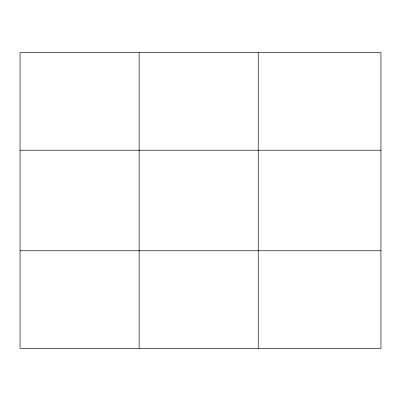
<?xml version="1.0" encoding="UTF-8"?>
<svg xmlns="http://www.w3.org/2000/svg" width="401" height="401" viewBox="0 0 401 401"><rect width="100%" height="100%" fill="white"/><g stroke="black" fill="none" stroke-linecap="round" stroke-linejoin="round"><path stroke-width="0.6" d="M139.147 348.334L139.147 52.666M258.244 348.334L258.244 52.666M380.95 250.765L380.95 348.334L20.05 348.334L20.05 52.666L380.95 52.666L380.95 250.765L20.05 250.765M20.05 150.235L380.95 150.235"/></g></svg>
